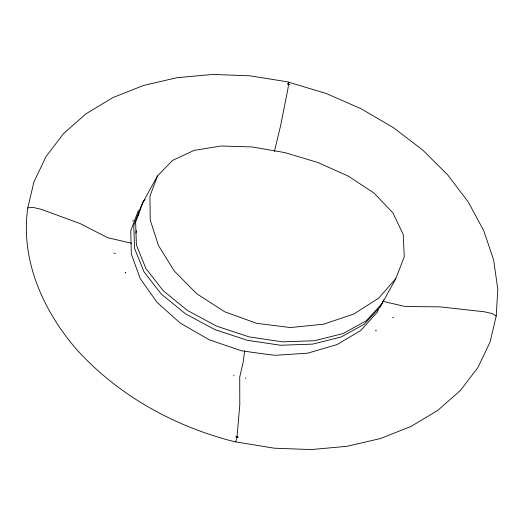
<?xml version="1.0" encoding="UTF-8"?>
<svg xmlns="http://www.w3.org/2000/svg" width="524" height="524" viewBox="0 0 524 524"><rect width="100%" height="100%" fill="white"/><g stroke="black" fill="none" stroke-linecap="round" stroke-linejoin="round"><path stroke-width="0.79" d="M244.643 350.798L243.208 361.966L239.723 377.057L239.796 404.862L237.044 436.747L238.171 437.271L235.839 436.734L237.044 436.747M27.798 207.845C20.279 259.708 42.889 310.274 76.183 348.977C117.848 395.312 174.348 426.497 234.464 441.686L274.248 448.197L311.217 449.566L346.921 446.317L380.476 438.536L411.065 426.412L437.933 410.253L460.406 390.439L477.947 367.475L490.117 341.917L496.202 316.155L497.8 289.359L493.654 260.028L483.757 230.717L468.351 202.146L447.817 175.023L422.658 150.008L393.491 127.725L361.043 108.717L326.105 93.455L287.08 81.744L249.752 75.803L212.783 74.434L177.079 77.683L143.524 85.464L112.935 97.588L86.067 113.747L63.594 133.561L46.053 156.525L33.883 182.083L27.798 207.845L33.235 207.458L41.154 209.292L80.296 223.656L107.597 237.686L131.478 243.208M233.874 375.76L233.959 375.184M383.575 299.774L382.166 303.494L366.158 320.858L343.102 333.559L314.583 340.718L282.534 341.858L249.142 336.893L216.681 326.17L187.369 310.418L163.2 290.702L145.816 268.38L136.41 244.957L135.998 233.088L136.345 230.73M138.526 215.783L138.873 213.425M288.56 84.344L289.765 84.357L287.434 83.82L288.56 84.344L287.853 89.204L280.609 125.662L274.425 151.547M235.702 441.909L237.018 436.944M157.488 175.946L149.949 196.179L150.231 220.008L158.471 245.533L174.171 270.888L196.644 293.663L224.645 311.76L256.629 323.321L290.407 327.559L323.681 324.179L353.864 313.987L378.61 298.215L395.83 278.637L404.259 256.793L403.211 234.346L392.804 212.751L373.992 193.035L348.296 176.11L317.819 162.486L284.905 152.608L251.926 146.93L221.03 146.006L194.044 150.401L172.455 160.462L157.488 175.946L141.657 204.622L133.784 225.471L134.57 248.383L143.976 271.792L161.353 294.115L185.516 313.824L214.814 329.57L247.263 340.292L280.641 345.251L312.677 344.111L341.19 336.952L364.232 324.258L380.234 306.894L395.83 278.637M138.402 210.419L130.745 230.868L131.347 254.127L140.216 278.526L156.873 302.158L173.444 317.072L180.354 323.125L209.181 339.768L241.479 350.779L261.312 353.576L275.107 355.305L307.706 353.169L337.024 344.569L360.879 330.421L377.503 311.944L378.374 309.664M380.234 306.894L381.361 303.913M133.024 221.082L133.279 220.453L132.834 220.146M375.937 330.159L375.682 330.795L376.225 330.926M145.148 199.395L143.497 201.196L135.631 222.025L135.998 233.088M392.6 317.603L393.727 317.721M125.125 272.866L125.603 272.965L125.544 272.257M382.965 301.359L405.249 306.514L440.101 306.861L484.451 311.8L492.37 313.634L496.202 316.155M113.931 253.02L115.319 253.557M288.298 82.091L288.593 84.148M245.501 377.856L245.54 378.459"/></g></svg>
